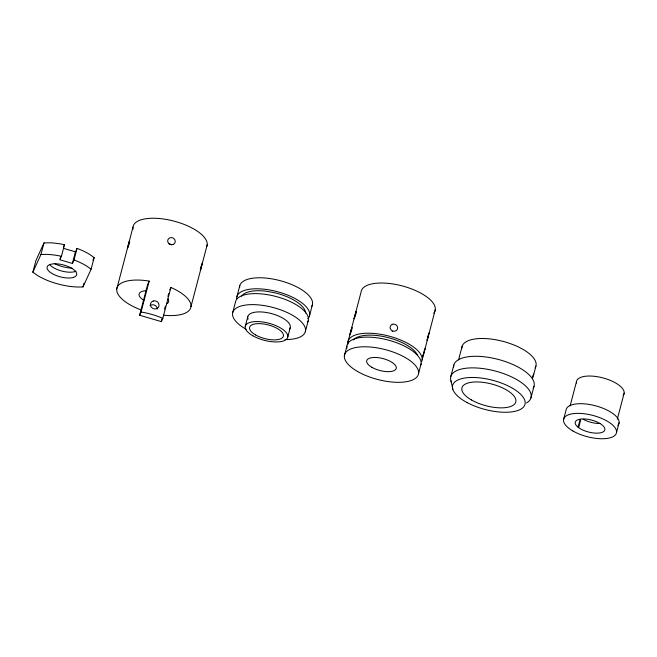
<?xml version="1.0" encoding="UTF-8"?>
<svg xmlns="http://www.w3.org/2000/svg" width="657" height="657" viewBox="0 0 657 657"><rect width="100%" height="100%" fill="white"/><g stroke="black" fill="none" stroke-linecap="round" stroke-linejoin="round"><path stroke-width="0.99" d="M532.49 378.637L533.714 374.079L533.114 375.582M424.652 350.189L425.005 348.785L424.874 349.187A3.819 0.46 -72.2 0 0 424.167 350.731M428.816 334.331L429.169 332.918L429.021 333.321A3.819 0.46 -72.2 0 0 428.758 333.813M127.959 246.318L127.54 248.001A3.819 0.46 -72.2 0 0 129.306 243.271A3.819 0.46 -72.2 0 0 129.314 241.242L128.066 245.899M202.06 264.344L202.479 262.66A3.819 0.46 -72.2 0 0 202.093 263.391M350.452 332.549L349.885 334.75L350.05 334.347A3.819 0.46 -72.2 0 0 351.758 329.707A3.819 0.46 -72.2 0 0 351.824 327.605L350.682 331.662M354.616 316.682L354.057 318.867L354.197 318.481A3.819 0.46 -72.2 0 0 355.905 313.841A3.819 0.46 -72.2 0 0 355.971 311.73L354.846 315.795M32.85 272.228L35.889 260.64L43.994 242.893L50.244 242.811A38.196 15.415 14.7 0 1 63.885 244.576L64.485 244.724L61.438 256.312L59.861 259.77L72.41 263.441L73.986 259.983L77.025 248.395L77.592 248.592A38.196 15.415 14.7 0 1 89.442 254.284L94.156 257.577L91.118 269.165L83.02 286.92C73.149 287.511 63.269 285.68 53.866 282.773A38.196 15.415 14.7 0 1 37.564 275.529L32.85 272.228L40.948 254.481L43.994 242.893M60.116 258.801L60.625 256.871M72.41 263.441L75.448 251.853L77.025 248.395M83.02 286.92L84.03 283.052M116.757 288.981L132.977 227.174M163.577 315.229A38.196 15.415 14.7 0 0 190.776 307.624A38.196 15.415 14.7 0 0 171.329 287.635L170.91 287.462L162.805 318.366L161.326 321.61L139.588 315.245L147.694 284.341L149.172 281.097L148.72 281.015A38.196 15.415 14.7 0 0 116.946 288.029A38.196 15.415 14.7 0 0 140.647 309.759M139.588 315.245L141.066 312.001L149.172 281.097M161.326 321.61L162.082 318.711M164.62 309.053L165.375 306.162M167.913 296.504L168.668 293.605M201.954 264.771L200.705 269.419M190.965 306.671L207.177 244.864M232.759 312.469L235.641 301.456A37.539 15.152 14.7 0 1 278.289 297.136A37.539 15.152 14.7 0 1 307.41 322.464M236.914 296.627L239.797 285.623M245.258 326.365L247.796 316.707M287.741 337.148L290.279 327.482M305.316 331.719L308.207 320.715M309.472 315.886L312.362 304.881M344.367 355.708L346.896 346.05M347.923 342.141L361.095 291.946A38.196 15.415 14.7 0 1 375.968 283.274L379.869 283.027A38.196 15.415 14.7 0 1 426.508 296.685L429.3 298.886A38.196 15.415 14.7 0 1 433.677 313.2M418.575 373.398L421.104 363.74M422.131 359.831L435.295 309.636M450.817 376.535L453.856 364.947M458.545 359.995L462.085 346.469M532.466 377.726L532.926 376.19M533.64 374.728L535.915 366.064M530.971 397.805L534.018 386.217A41.465 16.737 14.7 0 0 495.936 358.837A41.465 16.737 14.7 0 0 453.609 367.049M563.542 419.683L566.071 410.025A27.282 11.005 14.7 0 1 597.328 406.297A27.282 11.005 14.7 0 1 617.867 425.301M570.112 405.911L576.444 381.766M578.053 427.198A15.275 6.168 14.7 0 1 587.801 419.297A15.275 6.168 14.7 0 1 604.095 431.156A15.275 6.168 14.7 0 1 579.252 428.068L578.053 427.198L580.082 419.47L580.681 419.905L578.653 427.633M617.309 419.215L624.15 393.141M616.529 432.429L619.066 422.771M424.208 351.873L423.609 354.131M428.372 336.014L427.773 338.265M427.567 339.037L427.247 340.071A3.819 0.46 -72.2 0 1 426.993 339.423M423.404 354.903L423.133 355.897A3.819 0.46 -72.2 0 1 422.968 354.632M63.302 247.311L64.485 244.724M92.941 260.238L94.156 257.577M169.802 289.893L170.91 287.462M533.131 388.156L534.018 386.217M173.325 244.371L173.087 244.461A2.718 2.48 24.5 0 1 172.183 244.675L171.526 244.708A3.819 3.482 24.5 0 1 169.703 244.174L168.323 242.909A3.802 3.474 6.8 0 1 169.613 237.974L169.867 237.867A2.718 2.48 24.5 0 1 170.771 237.653L171.428 237.629A3.819 3.482 24.5 0 1 173.243 238.154L174.622 239.444A3.802 3.416 40.8 0 1 173.333 244.371M40.948 254.481L47.205 254.399A38.196 15.415 14.7 0 1 60.846 256.173L61.438 256.312M141.066 312.001L145.263 312.781A38.196 15.415 14.7 0 1 158.969 316.789L162.805 318.366M63.869 248.461L75.448 251.853M73.986 259.983L74.553 260.18A38.196 15.415 14.7 0 1 86.404 265.871L91.118 269.165M171.231 244.815L170.475 244.232A3.819 3.482 24.5 0 0 168.652 243.698M450.948 380.879L452.829 389.19M347.988 344.145A38.196 15.415 14.7 0 1 386.874 335.563A38.196 15.415 14.7 0 1 421.605 361.695M392.106 331.3A3.819 3.482 24.5 0 1 392.533 331.514M427.428 337.526A3.819 0.46 -72.2 0 1 427.699 336.622M428.003 335.719A3.819 0.46 -72.2 0 1 428.315 334.865M346.962 348.054A38.196 15.415 14.7 0 1 385.848 339.472A38.196 15.415 14.7 0 1 420.579 365.604M423.412 352.949A3.819 0.46 -72.2 0 1 423.699 352.037M353.409 339.932A34.041 13.74 14.7 0 1 386.669 337.238A34.041 13.74 14.7 0 1 417.466 355.199M600.588 423.469A15.275 6.168 14.7 0 1 583.153 419.248M576.485 383.056A24.555 9.904 14.7 0 1 602.978 377.915A24.555 9.904 14.7 0 1 623.107 395.432M167.929 298.845A15.275 6.168 14.7 0 1 166.508 303.895M143.834 300.323A15.275 6.168 14.7 0 1 146.536 290.723M200.705 269.427A3.819 0.46 -72.2 0 1 200.369 269M200.771 267.177A3.819 0.46 -72.2 0 1 201.026 266.282M201.321 265.371A3.819 0.46 -72.2 0 1 201.633 264.5M149.936 305.727A4.361 3.983 24.5 0 1 157.294 309.036M133.034 229.178A38.196 15.415 14.7 0 1 174.245 221.179L178.835 222.526A38.196 15.415 14.7 0 1 206.659 246.728M71.966 268.146A19.028 7.679 14.7 0 1 54.892 263.769M76.064 271.177A15.275 6.168 14.7 0 1 62.678 271.275A15.275 6.168 14.7 0 1 50.047 264.976M451.556 382.423A41.465 16.737 14.7 0 1 496.257 371.287A41.465 16.737 14.7 0 1 526.495 402.987M461.855 348.407A38.196 15.415 14.7 0 1 503.172 341.426A38.196 15.415 14.7 0 1 535.102 367.846M248.075 319.203A21.919 8.845 14.7 0 1 269.904 313.2A21.919 8.845 14.7 0 1 289.614 328.943M311.566 306.63A37.539 15.152 14.7 0 0 289.072 283.52A37.539 15.152 14.7 0 0 243.854 280.925L241.957 282.296A37.539 15.152 14.7 0 0 239.575 287.528M241.645 296.143A33.376 13.468 14.7 0 1 266.685 291.281L274.798 292.776A33.376 13.468 14.7 0 1 305.653 313.126M236.684 298.533A37.539 15.152 14.7 0 1 278.806 292.086A37.539 15.152 14.7 0 1 307.829 318.711M246.137 329.256A37.539 15.152 14.7 0 1 244.248 305.275A37.539 15.152 14.7 0 1 299.181 319.852A37.539 15.152 14.7 0 1 285.015 339.57M392.286 324.361L392.04 324.468A3.802 3.474 6.8 0 0 390.743 329.395L391.03 329.757A3.819 3.482 24.5 0 0 395.333 331.013L395.752 330.857A3.802 3.416 40.8 0 0 397.05 325.929L396.771 325.543A3.819 3.482 24.5 0 0 392.467 324.287L392.286 324.361M153.295 301.037L152.572 301.3A4.344 3.967 6.8 0 0 151.02 306.737L151.726 307.575A4.361 3.983 24.5 0 0 155.881 308.88L156.908 308.568A4.344 3.901 40.8 0 0 158.452 303.14L157.779 302.228A4.361 3.983 24.5 0 0 153.623 300.931L153.295 301.037M73.461 277.394L72.204 277.706A15.275 6.168 14.7 0 1 50.564 272.548A15.275 6.168 14.7 0 1 52.995 263.892L54.564 263.794A15.275 6.168 14.7 0 1 73.214 269.255A15.275 6.168 14.7 0 1 73.461 277.394M371.911 367.329A15.275 6.168 14.7 0 0 396.097 368.84A15.275 6.168 14.7 0 0 376.395 357.498A15.275 6.168 14.7 0 0 371.911 367.329M357.572 371.492A38.196 15.415 14.7 0 0 418.049 375.262A38.196 15.415 14.7 0 0 368.791 346.904A38.196 15.415 14.7 0 0 357.572 371.492M572.863 430.951A27.282 11.005 14.7 0 0 616.143 433.751A27.282 11.005 14.7 0 0 581.108 413.458A27.282 11.005 14.7 0 0 572.863 430.951M471.455 399.957A27.824 11.226 14.7 0 0 515.523 402.7A27.824 11.226 14.7 0 0 479.635 382.037A27.824 11.226 14.7 0 0 471.455 399.957M467.234 402.651A37.375 15.078 14.7 0 0 524.951 404.449A37.375 15.078 14.7 0 0 474.297 377.496A37.375 15.078 14.7 0 0 467.234 402.651M255.573 334.93A17.46 7.046 14.7 0 0 283.224 336.655A17.46 7.046 14.7 0 0 260.706 323.687A17.46 7.046 14.7 0 0 255.573 334.93M252.789 335.743A21.919 8.845 14.7 0 0 287.495 337.903A21.919 8.845 14.7 0 0 259.228 321.634A21.919 8.845 14.7 0 0 252.789 335.743"/></g></svg>
